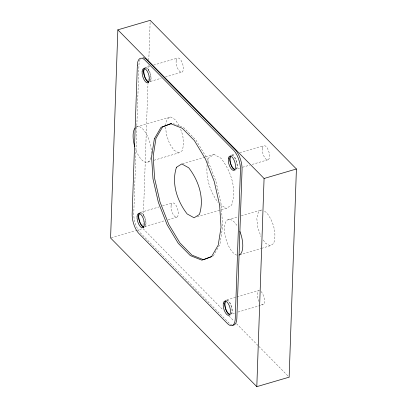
<?xml version="1.0" encoding="UTF-8"?>
<svg xmlns="http://www.w3.org/2000/svg" width="407" height="407" viewBox="0 0 407 407"><rect width="100%" height="100%" fill="white"/><g stroke="black" fill="none" stroke-linecap="round" stroke-linejoin="round"><path stroke-width="0.31" stroke-dasharray="2.04 1.53" d="M143.035 225.356L143.167 221.545M143.345 216.468L147.995 83.186M148.087 80.647L148.219 76.837M148.418 71.123L148.616 65.415M148.794 60.338L150.193 20.35M165.44 125.646L166.931 119.205L170.472 116.977L175.117 119.561L179.614 126.267M207.127 165.033C205.81 178.118 210.114 191.967 218.121 202.437M207.687 162.622L208.806 157.789L214.118 154.446L221.077 158.323C231.044 171.215 236.991 189.001 231.741 204.98L226.429 208.323L220.94 209.936M213.212 256.059L219.856 244.617L222.644 226.765L221.25 204.66L215.832 180.952L207.046 158.516L195.955 140.054L183.898 127.798L172.324 123.214M153.917 160.292L178.683 152.895L182.229 150.666L183.72 144.226L182.763 135.297L180.403 128.526M261.564 248.341L270.075 245.792L273.616 243.564C277.111 232.911 273.148 221.057 266.504 212.464L263.41 210.74M147.878 162.098L150.895 161.197M239.677 254.894L260.953 248.524M145.696 67.409L149.949 66.163M153.597 65.095L177.294 58.14M150.356 81.436L161.157 78.261M165.359 77.025L182.158 72.09M182.397 163.751L204.97 157.133M205.576 156.949L214.118 154.446M231.858 154.996L235.5 153.927M239.754 152.681L263.451 145.726M239.514 168.142L235.918 169.195A7.433 3.134 73.7 0 0 235.933 159.539A7.433 3.134 73.7 0 0 230.428 156.008M242.516 167.257L249.715 165.14M252.116 164.438L268.315 159.676M140.634 212.368L159.468 206.837M162.51 205.947L172.232 203.093M144.694 226.567L164.494 220.747M168.096 219.688L177.096 217.043M111.197 237.83L135.602 230.672M136.213 230.494L142.923 228.525L223.163 310.098M197.146 216.911L220.329 210.114M226.796 299.954L258.389 290.679M234.452 313.095L230.855 314.153A7.433 3.134 73.7 0 0 230.871 304.492A7.433 3.134 73.7 0 0 225.366 300.961M238.054 312.037L263.253 304.629M136.808 126.658L170.472 116.977M228.001 219.638L238.283 216.672M241.305 215.802L261.864 209.875L258.318 212.103L256.827 218.544L257.784 227.472L260.933 236.503M178.683 152.895L174.043 150.31L169.546 143.6L166.397 134.575L165.568 126.836M219.47 204.446L226.429 208.323M270.075 245.792L265.43 243.208L262.663 239.082M228.958 315.99L233.862 320.975M236.538 323.692L258.384 345.899M258.827 346.352L289.143 377.167M236.798 255.123A18.58 7.83 73.7 0 1 224.486 228.337A18.58 7.83 73.7 0 1 237.449 226.358M261.04 291.509A7.433 3.134 73.7 0 1 264.479 301.373A7.433 3.134 73.7 0 1 260.607 303.805M258.974 301.455A7.433 3.134 73.7 0 1 257.178 293.706A7.433 3.134 73.7 0 1 259.625 290.552M150.87 157.636A18.58 7.83 73.7 0 1 135.353 148.565M135.943 127.126A18.58 7.83 73.7 0 1 146.103 133.532A18.58 7.83 73.7 0 1 151.384 153.709M144.266 68.417A7.433 3.134 73.7 0 1 149.593 71.535A7.433 3.134 73.7 0 1 150.091 81.359M145.004 68.178A7.433 3.134 73.7 0 1 150.214 73.794A7.433 3.134 73.7 0 1 149.613 82.27M139.209 213.375A7.433 3.134 73.7 0 1 144.531 216.488A7.433 3.134 73.7 0 1 145.029 226.317M139.942 213.131A7.433 3.134 73.7 0 1 145.151 218.747A7.433 3.134 73.7 0 1 144.551 227.228M226.104 300.717A7.433 3.134 73.7 0 1 230.85 305.092A7.433 3.134 73.7 0 1 231.588 313.914M231.166 155.764A7.433 3.134 73.7 0 1 235.912 160.134A7.433 3.134 73.7 0 1 236.65 168.956M140.171 59.498A14.866 6.268 73.7 0 0 138.975 64.652L133.776 213.482A14.866 6.268 73.7 0 0 140.659 233.216L229.121 323.143A14.866 6.268 73.7 0 0 231.837 325.01M262.291 148.214A7.433 3.134 73.7 0 0 267.084 159.803A7.433 3.134 73.7 0 0 268.279 150.086A7.433 3.134 73.7 0 0 262.291 148.214M176.129 60.628A7.433 3.134 73.7 0 0 180.922 72.217A7.433 3.134 73.7 0 0 182.122 62.5A7.433 3.134 73.7 0 0 176.129 60.628M171.067 205.581A7.433 3.134 73.7 0 0 175.86 217.17A7.433 3.134 73.7 0 0 177.06 207.458A7.433 3.134 73.7 0 0 171.067 205.581"/><path stroke-width="0.61" d="M117.857 29.833L110.587 238.009L256.807 386.65L289.143 377.167L296.413 168.991L150.193 20.35L117.857 29.833L264.077 178.475L256.807 386.65M171.754 123.433L162.627 126.867L155.983 138.309L153.19 156.161L154.589 178.271L160.007 201.974L168.788 224.415L179.879 242.872L191.936 255.128L203.515 259.712L212.067 256.491M264.077 178.475L296.413 168.991M239.896 231.451A18.58 7.83 73.7 0 1 239.072 255.077M134.773 146.759A18.58 7.83 73.7 0 1 135.155 127.884M148.55 81.685A7.433 3.134 73.7 0 1 144.648 76.297A7.433 3.134 73.7 0 1 144.083 68.839M148.621 82.311A7.433 3.134 73.7 0 1 144.327 75.936A7.433 3.134 73.7 0 1 144.673 68.427M143.488 226.643A7.433 3.134 73.7 0 1 139.464 220.884A7.433 3.134 73.7 0 1 139.204 213.375M144.002 227.335A7.433 3.134 73.7 0 1 139.403 221.362A7.433 3.134 73.7 0 1 139.611 213.385M229.645 314.229A7.433 3.134 73.7 0 1 225.62 308.47A7.433 3.134 73.7 0 1 225.366 300.961M230.164 314.921A7.433 3.134 73.7 0 1 225.564 308.954A7.433 3.134 73.7 0 1 225.768 300.971M234.707 169.271A7.433 3.134 73.7 0 1 230.805 163.884A7.433 3.134 73.7 0 1 230.245 156.425M235.226 169.963A7.433 3.134 73.7 0 1 230.627 163.996A7.433 3.134 73.7 0 1 230.83 156.013M143.005 57.718A14.866 6.268 73.7 0 1 146.713 59.783L235.18 149.715A14.866 6.268 73.7 0 1 242.058 169.444L236.864 318.274A14.866 6.268 73.7 0 1 232.835 325.208M137.357 65.125L132.163 213.955A14.861 6.263 73.7 0 0 139.041 233.689L227.508 323.616A14.861 6.263 73.7 0 0 235.246 318.747L240.445 169.917A14.861 6.263 73.7 0 0 233.562 150.188L145.101 60.256A14.861 6.263 73.7 0 0 137.357 65.125M154.365 138.787L151.577 156.634L152.971 178.744L158.389 202.447L167.17 224.878L178.261 243.345L190.323 255.606L201.903 260.185L211.594 256.532L218.238 245.09L221.032 227.238L219.632 205.133L214.219 181.43L205.433 158.995L194.343 140.532L182.28 128.271L170.706 123.692L161.009 127.34L154.365 138.787M176.47 167.272C171.22 183.252 177.167 201.038 187.134 213.929L194.093 217.806L199.41 214.464C204.66 198.484 198.713 180.698 188.746 167.806L181.787 163.929L176.47 167.272M142.16 71.179A7.433 3.134 73.7 0 0 146.952 82.769A7.433 3.134 73.7 0 0 148.148 73.051A7.433 3.134 73.7 0 0 142.16 71.179M137.098 216.132A7.433 3.134 73.7 0 0 141.89 227.727A7.433 3.134 73.7 0 0 143.086 218.01A7.433 3.134 73.7 0 0 137.098 216.132M223.255 303.719A7.433 3.134 73.7 0 0 228.052 315.313A7.433 3.134 73.7 0 0 229.248 305.596A7.433 3.134 73.7 0 0 223.255 303.719M228.317 158.766A7.433 3.134 73.7 0 0 233.114 170.355A7.433 3.134 73.7 0 0 234.31 160.638A7.433 3.134 73.7 0 0 228.317 158.766"/></g></svg>
